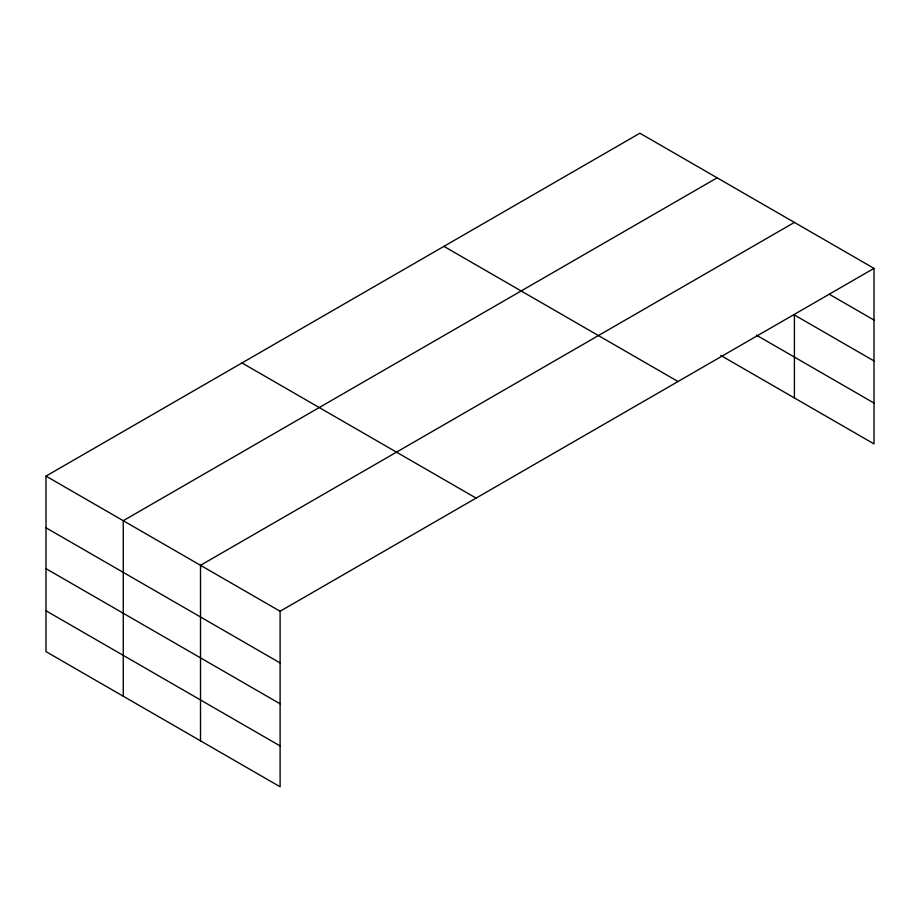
<?xml version="1.0" encoding="UTF-8"?>
<svg xmlns="http://www.w3.org/2000/svg" width="920" height="920" viewBox="0 0 920 920"><rect width="100%" height="100%" fill="white"/><g stroke="black" fill="none" stroke-linecap="round" stroke-linejoin="round"><path stroke-width="1.38" d="M720.831 355.476L874 443.9L874 268.375L639.894 133.216L46 476.1L46 651.624L280.105 786.784L280.105 611.259L46 476.1M717.151 177.813L123.257 520.697L123.257 696.233M794.408 222.421L200.514 565.305L200.514 740.83M280.105 611.259L874 268.375M829.231 294.216L874 320.056M874 360.928L794.408 314.973L794.408 397.946M756.389 335.133L874 403.041M443.911 246.364L678.017 381.524M241.983 362.94L476.088 498.099M46 527.781L280.105 662.94M46 568.652L280.105 703.811M46 610.765L280.105 745.924"/></g></svg>
